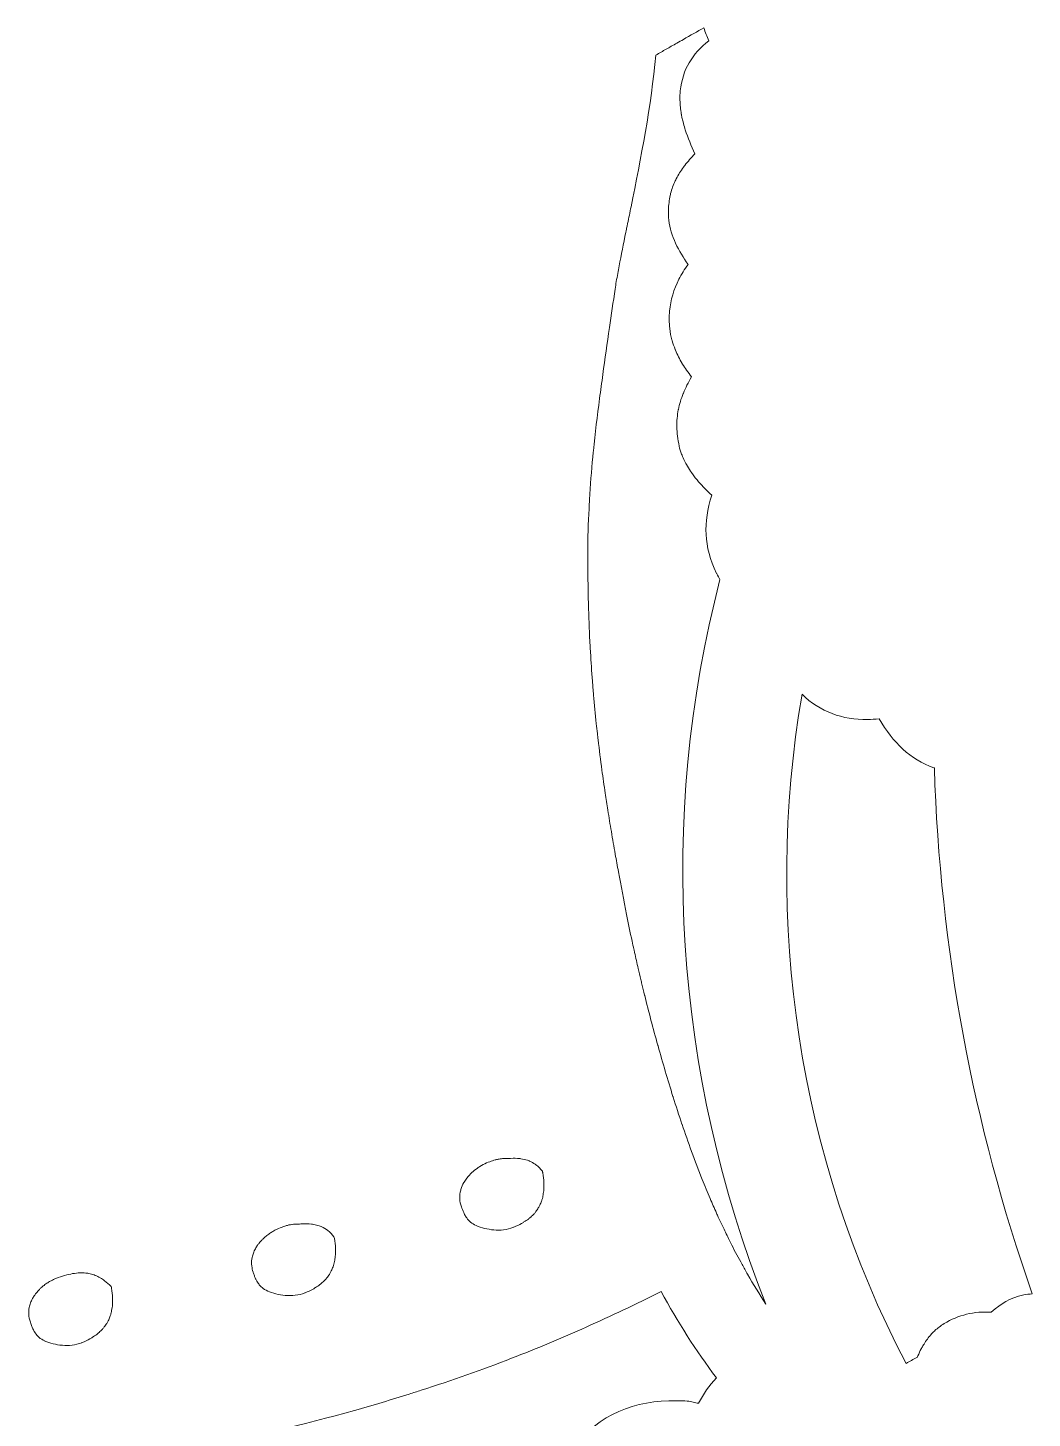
# Model space of a CAD drawing. Header units: millimetres. Extents: x -416 to 1516, y -417 to 43.
# Drawn here: x 383.36 to 406.01, y -194 to -162.66 of the extents above; entities that cross this region are included whole.
import ezdxf

# ---------------------------------------------------------------- set-up
doc = ezdxf.new("R2010")
doc.units = ezdxf.units.MM
doc.header["$MEASUREMENT"] = 0
doc.layers.add('Layer 3', color=7, linetype='Continuous')

msp = doc.modelspace()

# ---------------------------------------------------------------- linework, layer by layer
at = {"layer": 'Layer 3', "lineweight": 0}
for points, knots in [([(398.066, -164.269), (398.066, -164.271), (398.066, -164.273), (398.066, -164.275), (398.066, -164.277), (398.067, -164.279), (398.067, -164.282), (398.067, -164.284), (398.067, -164.287), (398.067, -164.289), (398.069, -164.395), (398.079, -164.499), (398.097, -164.603), (398.097, -164.603), (398.097, -164.603), (398.097, -164.603), (398.098, -164.605), (398.098, -164.607), (398.098, -164.609), (398.102, -164.627), (398.105, -164.644), (398.109, -164.661), (398.109, -164.664), (398.11, -164.667), (398.11, -164.67), (398.111, -164.673), (398.112, -164.676), (398.112, -164.678), (398.12, -164.712), (398.13, -164.745), (398.139, -164.779), (398.151, -164.829), (398.163, -164.88), (398.178, -164.93), (398.178, -164.931), (398.178, -164.931), (398.179, -164.932), (398.179, -164.934), (398.18, -164.935), (398.18, -164.937), (398.182, -164.943), (398.185, -164.95), (398.187, -164.956), (398.247, -165.142), (398.322, -165.323), (398.404, -165.499), (398.404, -165.499), (398.404, -165.499), (398.404, -165.499), (398.319, -165.586), (398.244, -165.672), (398.176, -165.759), (398.166, -165.773), (398.155, -165.786), (398.145, -165.799), (398.083, -165.883), (398.029, -165.97), (397.984, -166.058), (397.975, -166.075), (397.967, -166.092), (397.959, -166.109), (397.916, -166.199), (397.882, -166.293), (397.857, -166.391), (397.853, -166.406), (397.851, -166.422), (397.848, -166.437), (397.825, -166.541), (397.809, -166.65), (397.808, -166.767), (397.806, -166.839), (397.809, -166.915), (397.817, -166.994), (397.849, -167.352), (398.046, -167.691), (398.248, -167.989), (398.17, -168.1), (398.101, -168.212), (398.043, -168.326), (397.928, -168.554), (397.855, -168.789), (397.832, -169.042), (397.821, -169.169), (397.822, -169.3), (397.836, -169.436), (397.836, -169.436), (397.836, -169.436), (397.836, -169.437), (397.846, -169.527), (397.863, -169.612), (397.886, -169.694), (397.887, -169.7), (397.891, -169.706), (397.892, -169.713), (397.911, -169.779), (397.933, -169.843), (397.958, -169.906), (397.959, -169.908), (397.959, -169.911), (397.96, -169.913), (397.961, -169.914), (397.961, -169.914), (397.961, -169.915), (397.963, -169.918), (397.964, -169.92), (397.965, -169.923), (398.008, -170.027), (398.057, -170.128), (398.117, -170.225), (398.118, -170.226), (398.118, -170.227), (398.119, -170.228), (398.182, -170.328), (398.25, -170.427), (398.327, -170.524), (398.327, -170.525), (398.326, -170.526), (398.325, -170.528), (398.253, -170.653), (398.192, -170.774), (398.143, -170.894), (398.142, -170.896), (398.141, -170.898), (398.14, -170.9), (398.091, -171.021), (398.054, -171.141), (398.03, -171.264), (398.03, -171.265), (398.029, -171.266), (398.029, -171.267), (398.005, -171.392), (397.994, -171.52), (397.997, -171.655), (398, -171.79), (398.017, -171.931), (398.049, -172.084), (398.062, -172.145), (398.081, -172.206), (398.104, -172.266), (398.11, -172.284), (398.118, -172.301), (398.125, -172.318), (398.143, -172.363), (398.164, -172.407), (398.186, -172.451), (398.195, -172.467), (398.203, -172.483), (398.211, -172.499), (398.241, -172.551), (398.272, -172.603), (398.306, -172.654), (398.309, -172.658), (398.312, -172.663), (398.315, -172.668), (398.316, -172.669), (398.317, -172.669), (398.317, -172.67), (398.357, -172.728), (398.4, -172.785), (398.444, -172.839), (398.445, -172.84), (398.446, -172.841), (398.446, -172.842), (398.448, -172.845), (398.451, -172.847), (398.453, -172.849), (398.498, -172.903), (398.544, -172.955), (398.592, -173.005), (398.592, -173.005), (398.592, -173.005), (398.593, -173.005), (398.594, -173.006), (398.594, -173.008), (398.595, -173.009), (398.605, -173.019), (398.615, -173.029), (398.625, -173.039), (398.677, -173.092), (398.73, -173.143), (398.783, -173.19), (398.687, -173.507), (398.64, -173.793), (398.655, -174.077), (398.669, -174.361), (398.745, -174.643), (398.894, -174.956), (398.895, -174.959), (398.898, -174.962), (398.9, -174.966), (398.921, -175.009), (398.945, -175.05), (398.969, -175.091), (397.557, -180.51), (397.947, -186.242), (400.005, -191.422), (399.859, -191.203), (399.721, -190.978), (399.59, -190.751), (399.548, -190.677), (399.509, -190.602), (399.469, -190.528), (399.389, -190.385), (399.31, -190.241), (399.237, -190.097), (399.217, -190.058), (399.199, -190.018), (399.179, -189.979), (399.134, -189.887), (399.088, -189.795), (399.045, -189.703), (399.007, -189.624), (398.968, -189.544), (398.932, -189.465), (398.918, -189.434), (398.905, -189.403), (398.891, -189.372), (398.842, -189.263), (398.794, -189.155), (398.748, -189.047), (398.686, -188.903), (398.622, -188.757), (398.567, -188.617), (398.484, -188.409), (398.404, -188.196), (398.326, -187.981), (398.254, -187.78), (398.183, -187.578), (398.114, -187.374), (398.113, -187.372), (398.113, -187.37), (398.112, -187.368), (398.044, -187.166), (397.978, -186.963), (397.913, -186.759), (397.912, -186.755), (397.911, -186.751), (397.909, -186.747), (397.909, -186.747), (397.909, -186.746), (397.909, -186.746), (397.79, -186.366), (397.677, -185.985), (397.572, -185.606), (397.57, -185.6), (397.568, -185.595), (397.566, -185.589), (397.461, -185.209), (397.362, -184.833), (397.271, -184.466), (397.271, -184.463), (397.27, -184.461), (397.27, -184.459), (397.249, -184.376), (397.228, -184.293), (397.209, -184.211), (397.2, -184.177), (397.193, -184.144), (397.185, -184.11), (397.165, -184.026), (397.144, -183.941), (397.125, -183.858), (397.097, -183.736), (397.07, -183.616), (397.044, -183.498), (397.038, -183.472), (397.032, -183.447), (397.027, -183.421), (397.014, -183.362), (397, -183.303), (396.988, -183.245), (396.943, -183.04), (396.901, -182.838), (396.863, -182.646), (396.797, -182.314), (396.737, -181.995), (396.679, -181.68), (396.654, -181.546), (396.631, -181.415), (396.607, -181.283), (396.577, -181.112), (396.547, -180.942), (396.519, -180.775), (396.492, -180.611), (396.465, -180.449), (396.44, -180.289), (396.42, -180.161), (396.401, -180.035), (396.382, -179.909), (396.356, -179.734), (396.33, -179.56), (396.307, -179.388), (396.276, -179.159), (396.247, -178.932), (396.221, -178.705), (396.215, -178.658), (396.21, -178.61), (396.205, -178.563), (396.197, -178.489), (396.188, -178.415), (396.18, -178.341), (396.158, -178.126), (396.137, -177.912), (396.118, -177.697), (396.118, -177.695), (396.117, -177.693), (396.117, -177.691), (396.108, -177.588), (396.1, -177.484), (396.092, -177.38), (396.076, -177.165), (396.061, -176.949), (396.048, -176.731), (396.047, -176.704), (396.045, -176.677), (396.044, -176.65), (396.041, -176.595), (396.037, -176.541), (396.034, -176.485), (396.02, -176.211), (396.01, -175.932), (396.002, -175.65), (396, -175.58), (395.999, -175.509), (395.997, -175.438), (395.991, -175.133), (395.986, -174.824), (395.987, -174.505), (395.987, -174.499), (395.987, -174.493), (395.987, -174.487), (395.988, -174.154), (396, -173.825), (396.016, -173.498), (396.02, -173.427), (396.024, -173.357), (396.028, -173.286), (396.047, -172.967), (396.07, -172.649), (396.101, -172.332), (396.105, -172.285), (396.11, -172.237), (396.115, -172.19), (396.154, -171.798), (396.203, -171.406), (396.254, -171.014), (396.278, -170.832), (396.302, -170.65), (396.327, -170.468), (396.376, -170.119), (396.425, -169.77), (396.477, -169.416), (396.519, -169.128), (396.562, -168.839), (396.604, -168.545), (396.62, -168.436), (396.641, -168.315), (396.663, -168.193), (396.673, -168.138), (396.683, -168.083), (396.693, -168.026), (396.693, -168.026), (396.694, -168.026), (396.694, -168.025), (396.74, -167.78), (396.792, -167.521), (396.846, -167.264), (396.85, -167.242), (396.855, -167.221), (396.859, -167.199), (396.866, -167.168), (396.872, -167.138), (396.878, -167.107), (396.881, -167.094), (396.883, -167.081), (396.886, -167.068), (396.912, -166.942), (396.939, -166.815), (396.963, -166.695), (397.183, -165.596), (397.422, -164.409), (397.519, -163.275), (397.605, -163.225), (397.68, -163.183), (397.756, -163.14), (397.831, -163.097), (397.908, -163.053), (397.999, -163.002), (398.044, -162.976), (398.093, -162.948), (398.143, -162.919), (398.295, -162.833), (398.462, -162.738), (398.607, -162.658), (398.638, -162.756), (398.674, -162.855), (398.715, -162.948), (398.343, -163.253), (398.127, -163.587), (398.075, -164.081), (398.068, -164.143), (398.065, -164.204), (398.065, -164.265), (398.065, -164.267), (398.066, -164.268), (398.066, -164.269)], [0, 0, 0, 0, 1, 1, 1, 2, 2, 2, 3, 3, 3, 4, 4, 4, 5, 5, 5, 6, 6, 6, 7, 7, 7, 8, 8, 8, 9, 9, 9, 10, 10, 10, 11, 11, 11, 12, 12, 12, 13, 13, 13, 14, 14, 14, 15, 15, 15, 16, 16, 16, 17, 17, 17, 18, 18, 18, 19, 19, 19, 20, 20, 20, 21, 21, 21, 22, 22, 22, 23, 23, 23, 24, 24, 24, 25, 25, 25, 26, 26, 26, 27, 27, 27, 28, 28, 28, 29, 29, 29, 30, 30, 30, 31, 31, 31, 32, 32, 32, 33, 33, 33, 34, 34, 34, 35, 35, 35, 36, 36, 36, 37, 37, 37, 38, 38, 38, 39, 39, 39, 40, 40, 40, 41, 41, 41, 42, 42, 42, 43, 43, 43, 44, 44, 44, 45, 45, 45, 46, 46, 46, 47, 47, 47, 48, 48, 48, 49, 49, 49, 50, 50, 50, 51, 51, 51, 52, 52, 52, 53, 53, 53, 54, 54, 54, 55, 55, 55, 56, 56, 56, 57, 57, 57, 58, 58, 58, 59, 59, 59, 60, 60, 60, 61, 61, 61, 62, 62, 62, 63, 63, 63, 64, 64, 64, 65, 65, 65, 66, 66, 66, 67, 67, 67, 68, 68, 68, 69, 69, 69, 70, 70, 70, 71, 71, 71, 72, 72, 72, 73, 73, 73, 74, 74, 74, 75, 75, 75, 76, 76, 76, 77, 77, 77, 78, 78, 78, 79, 79, 79, 80, 80, 80, 81, 81, 81, 82, 82, 82, 83, 83, 83, 84, 84, 84, 85, 85, 85, 86, 86, 86, 87, 87, 87, 88, 88, 88, 89, 89, 89, 90, 90, 90, 91, 91, 91, 92, 92, 92, 93, 93, 93, 94, 94, 94, 95, 95, 95, 96, 96, 96, 97, 97, 97, 98, 98, 98, 99, 99, 99, 100, 100, 100, 101, 101, 101, 102, 102, 102, 103, 103, 103, 104, 104, 104, 105, 105, 105, 106, 106, 106, 107, 107, 107, 108, 108, 108, 109, 109, 109, 110, 110, 110, 111, 111, 111, 112, 112, 112, 113, 113, 113, 114, 114, 114, 115, 115, 115, 116, 116, 116, 117, 117, 117, 118, 118, 118, 119, 119, 119, 120, 120, 120, 121, 121, 121, 122, 122, 122, 123, 123, 123, 124, 124, 124, 125, 125, 125, 126, 126, 126, 127, 127, 127, 128, 128, 128, 129, 129, 129, 130, 130, 130, 131, 131, 131, 132, 132, 132, 133, 133, 133, 134, 134, 134, 135, 135, 135, 135]), ([(406.011, -191.195), (405.948, -191.201), (405.882, -191.205), (405.825, -191.218), (405.465, -191.294), (405.34, -191.404), (405.084, -191.606), (404.712, -191.583), (404.338, -191.667), (404.025, -191.865), (403.947, -191.914), (403.878, -191.966), (403.817, -192.02), (403.815, -192.022), (403.814, -192.023), (403.812, -192.025), (403.767, -192.066), (403.728, -192.109), (403.691, -192.155), (403.691, -192.155), (403.69, -192.156), (403.69, -192.156), (403.689, -192.157), (403.689, -192.157), (403.689, -192.158), (403.661, -192.193), (403.633, -192.228), (403.608, -192.265), (403.595, -192.285), (403.584, -192.307), (403.571, -192.327), (403.555, -192.352), (403.539, -192.377), (403.525, -192.404), (403.523, -192.406), (403.522, -192.41), (403.521, -192.412), (403.517, -192.42), (403.51, -192.426), (403.506, -192.434), (403.48, -192.483), (403.457, -192.537), (403.434, -192.591), (403.429, -192.603), (403.423, -192.613), (403.419, -192.625), (403.415, -192.626), (403.412, -192.629), (403.409, -192.63), (403.325, -192.669), (403.244, -192.712), (403.166, -192.76), (400.735, -188.13), (399.945, -182.793), (400.82, -177.678), (401.225, -178.074), (401.731, -178.256), (402.299, -178.248), (402.299, -178.248), (402.299, -178.248), (402.299, -178.248), (402.299, -178.248), (402.299, -178.248), (402.299, -178.248), (402.299, -178.248), (402.299, -178.248), (402.299, -178.248), (402.384, -178.247), (402.47, -178.242), (402.558, -178.232), (402.559, -178.232), (402.56, -178.232), (402.561, -178.232), (402.874, -178.769), (403.259, -179.146), (403.791, -179.335), (403.795, -179.336), (403.8, -179.337), (403.804, -179.338), (403.932, -183.387), (404.67, -187.364), (406.011, -191.195)], [0, 0, 0, 0, 1, 1, 1, 2, 2, 2, 3, 3, 3, 4, 4, 4, 5, 5, 5, 6, 6, 6, 7, 7, 7, 8, 8, 8, 9, 9, 9, 10, 10, 10, 11, 11, 11, 12, 12, 12, 13, 13, 13, 14, 14, 14, 15, 15, 15, 16, 16, 16, 17, 17, 17, 18, 18, 18, 19, 19, 19, 20, 20, 20, 21, 21, 21, 22, 22, 22, 23, 23, 23, 24, 24, 24, 25, 25, 25, 26, 26, 26, 27, 27, 27, 27]), ([(393.099, -189.054), (393.099, -189.05), (393.1, -189.046), (393.1, -189.042), (393.097, -188.977), (393.105, -188.915), (393.121, -188.856), (393.122, -188.85), (393.124, -188.846), (393.126, -188.841), (393.142, -188.785), (393.164, -188.733), (393.193, -188.683), (393.195, -188.68), (393.196, -188.678), (393.198, -188.675), (393.234, -188.614), (393.277, -188.559), (393.325, -188.508), (393.341, -188.492), (393.356, -188.476), (393.372, -188.461), (393.414, -188.423), (393.458, -188.388), (393.502, -188.358), (393.508, -188.354), (393.513, -188.35), (393.518, -188.346), (393.528, -188.339), (393.539, -188.332), (393.55, -188.326), (393.603, -188.293), (393.656, -188.263), (393.704, -188.243), (393.704, -188.243), (393.704, -188.243), (393.704, -188.243), (393.758, -188.221), (393.8, -188.206), (393.84, -188.193), (393.86, -188.186), (393.879, -188.18), (393.897, -188.175), (393.921, -188.169), (393.944, -188.162), (393.965, -188.158), (393.982, -188.155), (393.998, -188.153), (394.014, -188.151), (394.032, -188.148), (394.05, -188.146), (394.068, -188.145), (394.086, -188.144), (394.105, -188.143), (394.124, -188.143), (394.142, -188.143), (394.159, -188.142), (394.179, -188.142), (394.18, -188.142), (394.181, -188.142), (394.181, -188.142), (394.181, -188.142), (394.181, -188.142), (394.181, -188.142), (394.202, -188.141), (394.224, -188.141), (394.248, -188.14), (394.321, -188.136), (394.387, -188.138), (394.449, -188.144), (394.458, -188.145), (394.466, -188.147), (394.475, -188.148), (394.529, -188.156), (394.58, -188.167), (394.628, -188.183), (394.639, -188.187), (394.651, -188.191), (394.663, -188.196), (394.669, -188.199), (394.676, -188.201), (394.682, -188.204), (394.723, -188.222), (394.761, -188.244), (394.798, -188.271), (394.809, -188.279), (394.82, -188.286), (394.831, -188.295), (394.877, -188.333), (394.922, -188.376), (394.965, -188.43), (394.966, -188.432), (394.965, -188.435), (394.966, -188.438), (394.968, -188.441), (394.968, -188.444), (394.969, -188.448), (394.969, -188.455), (394.972, -188.462), (394.972, -188.466), (394.986, -188.543), (394.995, -188.616), (394.998, -188.686), (394.999, -188.692), (394.998, -188.697), (394.998, -188.703), (395, -188.762), (394.999, -188.818), (394.995, -188.872), (394.993, -188.894), (394.988, -188.913), (394.985, -188.934), (394.979, -188.971), (394.973, -189.008), (394.964, -189.043), (394.958, -189.065), (394.95, -189.086), (394.942, -189.107), (394.932, -189.138), (394.92, -189.168), (394.906, -189.197), (394.896, -189.218), (394.884, -189.238), (394.872, -189.257), (394.856, -189.285), (394.838, -189.311), (394.819, -189.336), (394.805, -189.355), (394.79, -189.373), (394.775, -189.39), (394.752, -189.415), (394.727, -189.438), (394.701, -189.461), (394.684, -189.476), (394.667, -189.492), (394.648, -189.506), (394.618, -189.53), (394.583, -189.551), (394.549, -189.573), (394.53, -189.584), (394.513, -189.596), (394.493, -189.607), (394.439, -189.637), (394.381, -189.664), (394.318, -189.69), (394.315, -189.691), (394.313, -189.692), (394.31, -189.693), (394.238, -189.722), (394.164, -189.739), (394.089, -189.749), (394.015, -189.758), (393.941, -189.758), (393.868, -189.752), (393.723, -189.741), (393.586, -189.702), (393.474, -189.655), (393.473, -189.655), (393.473, -189.654), (393.472, -189.654), (393.421, -189.632), (393.38, -189.605), (393.344, -189.576), (393.31, -189.547), (393.281, -189.515), (393.258, -189.482), (393.24, -189.457), (393.224, -189.431), (393.211, -189.404), (393.21, -189.404), (393.21, -189.404), (393.21, -189.404), (393.202, -189.388), (393.198, -189.373), (393.19, -189.357), (393.172, -189.316), (393.152, -189.274), (393.138, -189.234), (393.138, -189.234), (393.138, -189.234), (393.138, -189.234), (393.116, -189.172), (393.103, -189.112), (393.099, -189.054)], [0, 0, 0, 0, 1, 1, 1, 2, 2, 2, 3, 3, 3, 4, 4, 4, 5, 5, 5, 6, 6, 6, 7, 7, 7, 8, 8, 8, 9, 9, 9, 10, 10, 10, 11, 11, 11, 12, 12, 12, 13, 13, 13, 14, 14, 14, 15, 15, 15, 16, 16, 16, 17, 17, 17, 18, 18, 18, 19, 19, 19, 20, 20, 20, 21, 21, 21, 22, 22, 22, 23, 23, 23, 24, 24, 24, 25, 25, 25, 26, 26, 26, 27, 27, 27, 28, 28, 28, 29, 29, 29, 30, 30, 30, 31, 31, 31, 32, 32, 32, 33, 33, 33, 34, 34, 34, 35, 35, 35, 36, 36, 36, 37, 37, 37, 38, 38, 38, 39, 39, 39, 40, 40, 40, 41, 41, 41, 42, 42, 42, 43, 43, 43, 44, 44, 44, 45, 45, 45, 46, 46, 46, 47, 47, 47, 48, 48, 48, 49, 49, 49, 50, 50, 50, 51, 51, 51, 52, 52, 52, 53, 53, 53, 54, 54, 54, 55, 55, 55, 56, 56, 56, 57, 57, 57, 58, 58, 58, 59, 59, 59, 60, 60, 60, 61, 61, 61, 61]), ([(390.298, -190.163), (390.301, -190.228), (390.299, -190.291), (390.294, -190.351), (390.292, -190.37), (390.288, -190.388), (390.285, -190.406), (390.279, -190.446), (390.272, -190.485), (390.262, -190.522), (390.257, -190.542), (390.249, -190.562), (390.242, -190.582), (390.231, -190.614), (390.218, -190.646), (390.203, -190.676), (390.194, -190.696), (390.183, -190.715), (390.172, -190.733), (390.155, -190.762), (390.136, -190.789), (390.116, -190.815), (390.102, -190.833), (390.089, -190.85), (390.073, -190.867), (390.05, -190.892), (390.025, -190.916), (389.998, -190.94), (389.981, -190.954), (389.965, -190.97), (389.947, -190.984), (389.915, -191.008), (389.88, -191.03), (389.844, -191.052), (389.827, -191.063), (389.811, -191.075), (389.792, -191.085), (389.736, -191.115), (389.676, -191.144), (389.611, -191.17), (389.61, -191.17), (389.609, -191.171), (389.609, -191.171), (389.537, -191.199), (389.464, -191.217), (389.39, -191.226), (389.318, -191.235), (389.246, -191.235), (389.175, -191.23), (389.174, -191.23), (389.172, -191.23), (389.17, -191.23), (389.169, -191.23), (389.167, -191.23), (389.165, -191.23), (389.019, -191.218), (388.881, -191.179), (388.77, -191.131), (388.718, -191.109), (388.677, -191.081), (388.641, -191.051), (388.628, -191.041), (388.619, -191.029), (388.608, -191.018), (388.588, -190.997), (388.569, -190.977), (388.553, -190.954), (388.543, -190.939), (388.533, -190.923), (388.524, -190.907), (388.514, -190.888), (388.504, -190.87), (388.496, -190.851), (388.486, -190.829), (388.476, -190.806), (388.468, -190.784), (388.459, -190.759), (388.449, -190.734), (388.441, -190.71), (388.44, -190.708), (388.44, -190.706), (388.44, -190.704), (388.424, -190.657), (388.417, -190.611), (388.412, -190.567), (388.41, -190.556), (388.407, -190.545), (388.405, -190.534), (388.402, -190.478), (388.406, -190.424), (388.416, -190.372), (388.42, -190.355), (388.426, -190.339), (388.431, -190.323), (388.44, -190.29), (388.45, -190.258), (388.464, -190.227), (388.472, -190.209), (388.482, -190.192), (388.492, -190.175), (388.507, -190.148), (388.522, -190.121), (388.54, -190.096), (388.546, -190.087), (388.553, -190.079), (388.56, -190.071), (388.566, -190.063), (388.571, -190.055), (388.578, -190.047), (388.597, -190.024), (388.617, -190.002), (388.638, -189.98), (388.644, -189.974), (388.65, -189.968), (388.657, -189.961), (388.665, -189.954), (388.672, -189.945), (388.68, -189.938), (388.703, -189.918), (388.726, -189.899), (388.749, -189.88), (388.763, -189.869), (388.778, -189.857), (388.792, -189.847), (388.818, -189.829), (388.843, -189.813), (388.869, -189.797), (388.881, -189.789), (388.894, -189.781), (388.906, -189.774), (388.942, -189.754), (388.978, -189.736), (389.011, -189.722), (389.013, -189.721), (389.014, -189.721), (389.014, -189.72), (389.061, -189.701), (389.099, -189.687), (389.135, -189.674), (389.163, -189.664), (389.19, -189.656), (389.213, -189.65), (389.224, -189.646), (389.235, -189.644), (389.245, -189.641), (389.27, -189.636), (389.292, -189.631), (389.313, -189.628), (389.316, -189.628), (389.32, -189.627), (389.322, -189.627), (389.36, -189.622), (389.394, -189.621), (389.431, -189.62), (389.432, -189.62), (389.433, -189.62), (389.434, -189.62), (389.469, -189.619), (389.506, -189.619), (389.552, -189.617), (389.553, -189.617), (389.554, -189.617), (389.555, -189.617), (389.628, -189.613), (389.692, -189.615), (389.754, -189.621), (389.772, -189.623), (389.789, -189.627), (389.807, -189.629), (389.851, -189.636), (389.892, -189.647), (389.931, -189.66), (389.947, -189.665), (389.963, -189.67), (389.978, -189.677), (390.085, -189.723), (390.177, -189.796), (390.264, -189.907), (390.271, -189.916), (390.27, -189.935), (390.272, -189.944), (390.286, -190.02), (390.294, -190.093), (390.298, -190.163)], [0, 0, 0, 0, 1, 1, 1, 2, 2, 2, 3, 3, 3, 4, 4, 4, 5, 5, 5, 6, 6, 6, 7, 7, 7, 8, 8, 8, 9, 9, 9, 10, 10, 10, 11, 11, 11, 12, 12, 12, 13, 13, 13, 14, 14, 14, 15, 15, 15, 16, 16, 16, 17, 17, 17, 18, 18, 18, 19, 19, 19, 20, 20, 20, 21, 21, 21, 22, 22, 22, 23, 23, 23, 24, 24, 24, 25, 25, 25, 26, 26, 26, 27, 27, 27, 28, 28, 28, 29, 29, 29, 30, 30, 30, 31, 31, 31, 32, 32, 32, 33, 33, 33, 34, 34, 34, 35, 35, 35, 36, 36, 36, 37, 37, 37, 38, 38, 38, 39, 39, 39, 40, 40, 40, 41, 41, 41, 42, 42, 42, 43, 43, 43, 44, 44, 44, 45, 45, 45, 46, 46, 46, 47, 47, 47, 48, 48, 48, 49, 49, 49, 50, 50, 50, 51, 51, 51, 52, 52, 52, 53, 53, 53, 54, 54, 54, 55, 55, 55, 56, 56, 56, 57, 57, 57, 58, 58, 58, 59, 59, 59, 60, 60, 60, 61, 61, 61, 61]), ([(385.27, -191.287), (385.27, -191.292), (385.27, -191.297), (385.27, -191.302), (385.272, -191.362), (385.27, -191.419), (385.265, -191.473), (385.262, -191.495), (385.258, -191.514), (385.254, -191.535), (385.248, -191.572), (385.242, -191.609), (385.232, -191.644), (385.226, -191.666), (385.218, -191.687), (385.21, -191.708), (385.199, -191.739), (385.187, -191.769), (385.172, -191.798), (385.162, -191.819), (385.151, -191.839), (385.139, -191.858), (385.122, -191.885), (385.104, -191.912), (385.084, -191.937), (385.07, -191.956), (385.056, -191.973), (385.04, -191.991), (385.017, -192.015), (384.992, -192.039), (384.966, -192.062), (384.949, -192.077), (384.932, -192.093), (384.913, -192.107), (384.882, -192.131), (384.848, -192.152), (384.813, -192.174), (384.794, -192.185), (384.778, -192.197), (384.758, -192.208), (384.704, -192.238), (384.645, -192.266), (384.582, -192.291), (384.58, -192.292), (384.578, -192.293), (384.575, -192.294), (384.504, -192.323), (384.43, -192.34), (384.356, -192.35), (384.282, -192.359), (384.209, -192.359), (384.137, -192.353), (383.993, -192.341), (383.857, -192.303), (383.746, -192.256), (383.744, -192.255), (383.743, -192.254), (383.742, -192.254), (383.691, -192.231), (383.648, -192.204), (383.613, -192.174), (383.577, -192.143), (383.549, -192.109), (383.525, -192.074), (383.521, -192.069), (383.518, -192.064), (383.515, -192.059), (383.512, -192.053), (383.508, -192.047), (383.505, -192.041), (383.49, -192.016), (383.477, -191.99), (383.465, -191.964), (383.461, -191.953), (383.456, -191.942), (383.452, -191.932), (383.439, -191.899), (383.427, -191.866), (383.416, -191.834), (383.395, -191.773), (383.383, -191.713), (383.38, -191.655), (383.376, -191.601), (383.381, -191.548), (383.391, -191.497), (383.395, -191.481), (383.401, -191.465), (383.406, -191.448), (383.415, -191.415), (383.425, -191.383), (383.439, -191.352), (383.447, -191.333), (383.457, -191.316), (383.466, -191.299), (383.481, -191.272), (383.497, -191.245), (383.515, -191.219), (383.527, -191.202), (383.539, -191.186), (383.552, -191.17), (383.571, -191.147), (383.591, -191.124), (383.612, -191.102), (383.626, -191.088), (383.64, -191.073), (383.655, -191.06), (383.677, -191.039), (383.7, -191.02), (383.724, -191.002), (383.738, -190.99), (383.753, -190.979), (383.767, -190.968), (383.793, -190.95), (383.82, -190.934), (383.846, -190.918), (383.858, -190.911), (383.871, -190.903), (383.883, -190.896), (383.921, -190.876), (383.959, -190.858), (383.994, -190.845), (384.13, -190.795), (384.254, -190.759), (384.369, -190.738), (384.427, -190.728), (384.483, -190.722), (384.536, -190.719), (384.597, -190.717), (384.656, -190.721), (384.712, -190.73), (384.73, -190.733), (384.747, -190.738), (384.764, -190.742), (384.803, -190.75), (384.842, -190.762), (384.88, -190.777), (384.899, -190.784), (384.917, -190.792), (384.935, -190.801), (384.972, -190.819), (385.009, -190.84), (385.045, -190.865), (385.06, -190.875), (385.076, -190.885), (385.091, -190.896), (385.142, -190.935), (385.192, -190.979), (385.241, -191.031), (385.249, -191.04), (385.245, -191.059), (385.247, -191.068), (385.259, -191.144), (385.267, -191.217), (385.27, -191.287)], [0, 0, 0, 0, 1, 1, 1, 2, 2, 2, 3, 3, 3, 4, 4, 4, 5, 5, 5, 6, 6, 6, 7, 7, 7, 8, 8, 8, 9, 9, 9, 10, 10, 10, 11, 11, 11, 12, 12, 12, 13, 13, 13, 14, 14, 14, 15, 15, 15, 16, 16, 16, 17, 17, 17, 18, 18, 18, 19, 19, 19, 20, 20, 20, 21, 21, 21, 22, 22, 22, 23, 23, 23, 24, 24, 24, 25, 25, 25, 26, 26, 26, 27, 27, 27, 28, 28, 28, 29, 29, 29, 30, 30, 30, 31, 31, 31, 32, 32, 32, 33, 33, 33, 34, 34, 34, 35, 35, 35, 36, 36, 36, 37, 37, 37, 38, 38, 38, 39, 39, 39, 40, 40, 40, 41, 41, 41, 42, 42, 42, 43, 43, 43, 44, 44, 44, 45, 45, 45, 46, 46, 46, 47, 47, 47, 48, 48, 48, 49, 49, 49, 50, 50, 50, 51, 51, 51, 51]), ([(392.262, -195.923), (392.185, -195.9), (392.107, -195.882), (392.017, -195.875), (391.887, -195.866), (391.759, -195.863), (391.634, -195.865), (391.634, -195.865), (391.634, -195.865), (391.634, -195.865), (390.76, -195.884), (390.026, -196.206), (389.428, -196.914), (389.376, -196.896), (389.326, -196.878), (389.277, -196.86), (389.275, -196.859), (389.272, -196.858), (389.27, -196.858), (389.27, -196.857), (389.269, -196.857), (389.269, -196.857), (389.268, -196.857), (389.267, -196.857), (389.267, -196.857), (389.175, -196.823), (389.085, -196.791), (388.988, -196.77), (388.988, -196.77), (388.988, -196.77), (388.987, -196.769), (388.987, -196.769), (388.987, -196.769), (388.986, -196.769), (388.984, -196.769), (388.983, -196.768), (388.981, -196.767), (388.929, -196.756), (388.875, -196.748), (388.818, -196.744), (388.681, -196.734), (388.548, -196.731), (388.418, -196.734), (388.418, -196.734), (388.418, -196.734), (388.417, -196.734), (388.415, -196.734), (388.412, -196.735), (388.41, -196.735), (388.314, -196.737), (388.221, -196.746), (388.129, -196.757), (387.345, -196.841), (386.682, -197.188), (386.16, -197.88), (386.151, -197.877), (386.143, -197.874), (386.134, -197.871), (386.131, -197.869), (386.128, -197.869), (386.126, -197.868), (386.123, -197.867), (386.121, -197.866), (386.119, -197.865), (386.04, -197.836), (385.964, -197.807), (385.889, -197.782), (385.888, -197.781), (385.887, -197.781), (385.886, -197.78), (385.883, -197.78), (385.881, -197.778), (385.878, -197.778), (385.87, -197.775), (385.861, -197.771), (385.853, -197.768), (385.752, -197.736), (385.648, -197.71), (385.527, -197.699), (385.436, -197.69), (385.346, -197.685), (385.257, -197.683), (385.257, -197.683), (385.257, -197.683), (385.256, -197.683), (385.256, -197.683), (385.256, -197.683), (385.256, -197.683), (385.154, -197.681), (385.053, -197.685), (384.953, -197.693), (384.948, -197.693), (384.943, -197.694), (384.937, -197.694), (384.438, -197.735), (383.969, -197.892), (383.513, -198.169), (383.47, -197.913), (383.436, -197.659), (383.411, -197.405), (383.398, -197.274), (383.394, -197.143), (383.386, -197.012), (383.366, -196.704), (383.358, -196.396), (383.36, -196.086), (383.361, -196.076), (383.36, -196.066), (383.36, -196.057), (383.364, -195.744), (383.379, -195.429), (383.406, -195.111), (385.867, -195.023), (388.408, -194.466), (390.727, -193.819), (391.149, -193.702), (391.558, -193.578), (391.963, -193.451), (392.051, -193.423), (392.139, -193.395), (392.227, -193.367), (392.925, -193.143), (393.603, -192.905), (394.269, -192.646), (394.836, -192.426), (395.395, -192.192), (395.955, -191.942), (396.514, -191.693), (397.075, -191.427), (397.644, -191.143), (398.009, -191.821), (398.425, -192.467), (398.888, -193.086), (398.725, -193.26), (398.592, -193.446), (398.488, -193.66), (398.443, -193.652), (398.403, -193.641), (398.362, -193.631), (398.321, -193.622), (398.279, -193.613), (398.231, -193.61), (398.091, -193.601), (397.953, -193.599), (397.82, -193.603), (397.82, -193.603), (397.819, -193.603), (397.819, -193.603), (396.883, -193.632), (396.118, -193.993), (395.539, -194.813), (395.482, -194.8), (395.431, -194.785), (395.379, -194.771), (395.327, -194.758), (395.273, -194.747), (395.213, -194.743), (395.069, -194.734), (394.93, -194.732), (394.793, -194.736), (394.793, -194.736), (394.793, -194.736), (394.793, -194.736), (393.84, -194.769), (393.063, -195.145), (392.496, -195.996), (392.413, -195.972), (392.338, -195.945), (392.262, -195.923)], [0, 0, 0, 0, 1, 1, 1, 2, 2, 2, 3, 3, 3, 4, 4, 4, 5, 5, 5, 6, 6, 6, 7, 7, 7, 8, 8, 8, 9, 9, 9, 10, 10, 10, 11, 11, 11, 12, 12, 12, 13, 13, 13, 14, 14, 14, 15, 15, 15, 16, 16, 16, 17, 17, 17, 18, 18, 18, 19, 19, 19, 20, 20, 20, 21, 21, 21, 22, 22, 22, 23, 23, 23, 24, 24, 24, 25, 25, 25, 26, 26, 26, 27, 27, 27, 28, 28, 28, 29, 29, 29, 30, 30, 30, 31, 31, 31, 32, 32, 32, 33, 33, 33, 34, 34, 34, 35, 35, 35, 36, 36, 36, 37, 37, 37, 38, 38, 38, 39, 39, 39, 40, 40, 40, 41, 41, 41, 42, 42, 42, 43, 43, 43, 44, 44, 44, 45, 45, 45, 46, 46, 46, 47, 47, 47, 48, 48, 48, 49, 49, 49, 50, 50, 50, 51, 51, 51, 52, 52, 52, 53, 53, 53, 54, 54, 54, 55, 55, 55, 56, 56, 56, 56])]:
    msp.add_open_spline(points, degree=3, knots=knots, dxfattribs=at)

doc.saveas('drawing.dxf')
